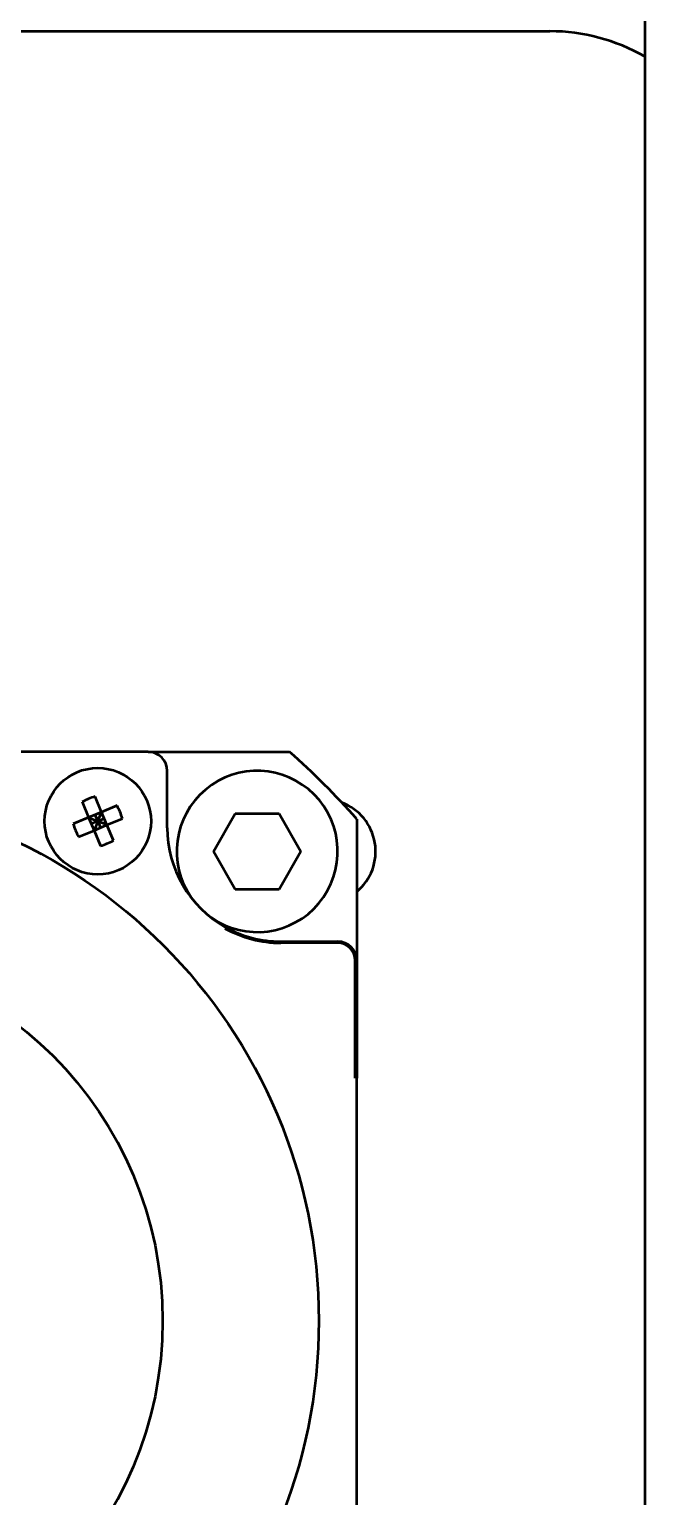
# Model space of a CAD drawing. Header units: millimetres. Extents: x 845401 to 948039, y 511594 to 550263.
# Drawn here: x 914111.7 to 914144.2, y 544566.9 to 544644.3 of the extents above; entities that cross this region are included whole.
import ezdxf

# ---------------------------------------------------------------- set-up
doc = ezdxf.new("R2010")
doc.units = ezdxf.units.MM
doc.layers.add('可见 (ISO)', color=7, linetype='Continuous', lineweight=50)

# ---------------------------------------------------------------- blocks, each defined once
blk = doc.blocks.new('A$C2A4E01FC')
at = {"layer": '可见 (ISO)', "color": 251}
for p, q in [((1787.5, 703.351), (1787.5, 450.351)), ((1702.5, 619.351), (1782.5, 619.351)), ((1761.3, 581.351), (1729.5, 581.351)), ((1761.3, 581.351), (1768.758, 581.351)), ((1762.3, 577.351), (1762.3, 580.351)), ((1758.836, 578.181), (1758.497, 579.003)), ((1757.813, 578.721), (1758.152, 577.898)), ((1758.836, 578.181), (1758.152, 577.898)), ((1758.636, 577.698), (1758.494, 578.04)), ((1758.636, 577.698), (1758.836, 578.181)), ((1759.659, 578.521), (1758.836, 578.181)), ((1759.119, 577.497), (1758.836, 578.181)), ((1764.739, 576.1), (1765.894, 578.1)), ((1765.894, 578.1), (1768.203, 578.1)), ((1768.203, 578.1), (1769.358, 576.1)), ((1758.152, 577.898), (1757.33, 577.558)), ((1757.613, 576.875), (1758.435, 577.214)), ((1758.152, 577.898), (1758.435, 577.214)), ((1758.152, 577.898), (1758.636, 577.698)), ((1758.636, 577.698), (1758.294, 577.556)), ((1758.636, 577.698), (1758.435, 577.214)), ((1758.435, 577.214), (1759.119, 577.497)), ((1758.435, 577.214), (1758.775, 576.392)), ((1758.636, 577.698), (1758.978, 577.839)), ((1759.119, 577.497), (1758.636, 577.698)), ((1758.636, 577.698), (1758.777, 577.356)), ((1759.119, 577.497), (1759.941, 577.837)), ((1759.459, 576.674), (1759.119, 577.497)), ((1772.3, 577.808), (1772.3, 570.351)), ((1765.894, 574.1), (1764.739, 576.1)), ((1769.358, 576.1), (1768.203, 574.1)), ((1768.203, 574.1), (1765.894, 574.1)), ((1768.3, 571.351), (1771.3, 571.351)), ((1771.3, 571.278), (1768.3, 571.278)), ((1772.227, 564.151), (1772.227, 570.351)), ((1772.3, 570.351), (1772.3, 564.151)), ((1772.3, 532.351), (1772.3, 564.151))]:
    blk.add_line(p, q, dxfattribs=at)
for centre, radius in [((1758.636, 577.698), 2.808), ((1742.3, 551.351), 28), ((1742.3, 551.351), 19.758)]:
    blk.add_circle(centre, radius, dxfattribs=at)
for centre, radius, start, end in [((1782.5, 609.351), 10, 60, 90), ((1761.3, 580.351), 1, 0, 90), ((1742.3, 551.351), 40, 41.40962, 48.59038), ((1767.049, 576.1), 4.25, 235.14169, 214.85831), ((1770.55, 576.101), 2.75, 309.5212, 69.56169), ((1768.3, 577.351), 6, 180, 240.50725), ((1768.3, 577.351), 6.073, 240.86804, 270), ((1768.3, 577.351), 6, 240.50725, 270), ((1771.3, 570.351), 1, 0, 90), ((1771.3, 570.351), 0.927, 0, 90)]:
    blk.add_arc(centre, radius, start, end, dxfattribs=at)
for centre, major_axis, ratio, start_param, end_param in [((1759.243, 576.229), (4.229, 1.747), 0.624695, 1.48985, 1.651743), ((1757.167, 577.091), (1.747, -4.229), 0.624695, 1.48985, 1.651743), ((1760.105, 578.304), (-1.747, 4.229), 0.624695, 1.48985, 1.651743), ((1758.029, 579.166), (4.229, 1.747), 0.624695, 4.631443, 4.793335), ((1771.8, 564.151), (-0.5, 0), 0.999848, 3.141593, 3.689916)]:
    blk.add_ellipse(centre, major_axis=major_axis, ratio=ratio, start_param=start_param, end_param=end_param, dxfattribs=at)
blk.add_open_spline([(1765.532, 571.945), (1765.509, 571.984), (1765.482, 572.019), (1765.419, 572.081), (1765.384, 572.107), (1765.346, 572.128)], degree=3, knots=[-0.02643755, -0.02643755, -0.02643755, -0.02643755, -0.01298723, -0.01298723, 0, 0, 0, 0], dxfattribs=at)

msp = doc.modelspace()

# ---------------------------------------------------------------- block references
msp.add_blockref('A$C2A4E01FC', (912356.693, 544024.865))

doc.saveas('drawing.dxf')
